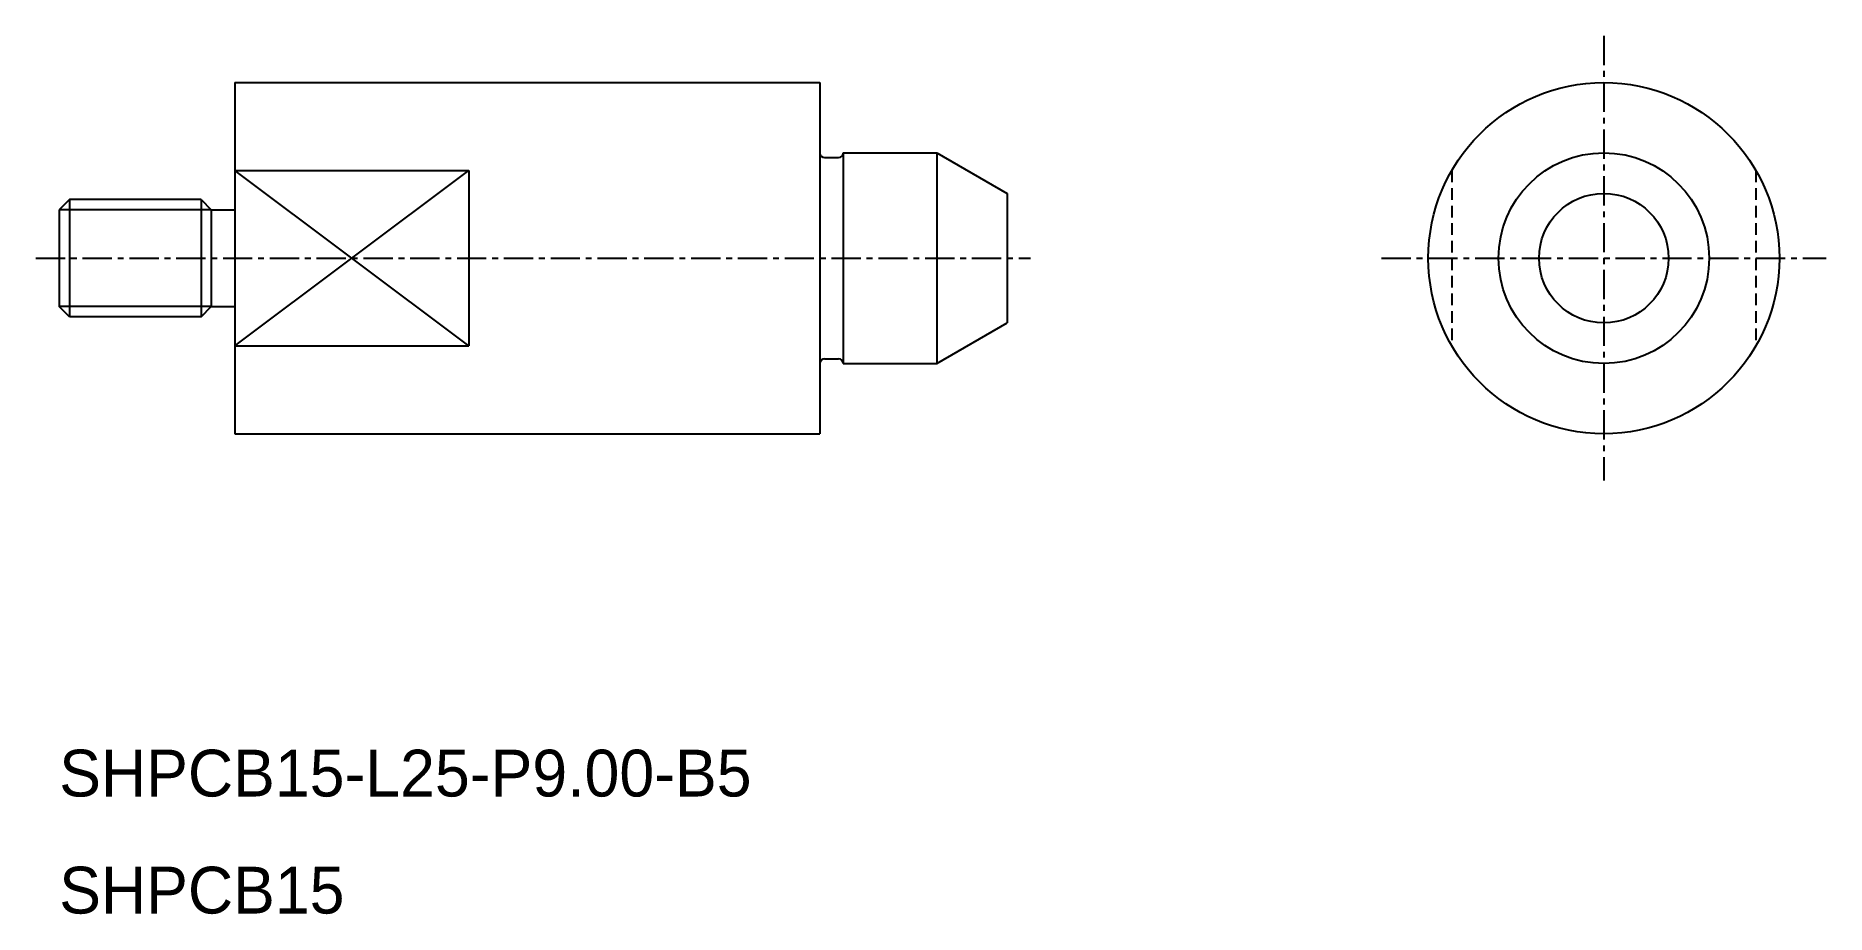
# Model space of a CAD drawing. Extents: x -958.6 to -882.1, y -797.8 to -760.2.
import ezdxf

# ---------------------------------------------------------------- set-up
doc = ezdxf.new("R2010")
doc.units = 0
doc.linetypes.add('CENTER', pattern=[2, 1.25, -0.25, 0.25, -0.25])
doc.linetypes.add('DASHED', pattern=[0.75, 0.5, -0.25])
doc.layers.get('0').update_dxf_attribs({"linetype": 'CONTINUOUS'})
doc.layers.add('CENTER', color=1, linetype='CENTER')

msp = doc.modelspace()

# ---------------------------------------------------------------- linework, layer by layer
at = {"color": 7, "linetype": 'CONTINUOUS'}
for p, q in [((-950.062, -762.231), (-950.062, -777.231)), ((-950.062, -762.231), (-925.062, -762.231)), ((-925.062, -762.231), (-925.062, -777.231)), ((-924.862, -765.431), (-924.262, -765.431)), ((-924.062, -765.231), (-920.062, -765.231)), ((-924.062, -765.231), (-924.062, -765.231)), ((-924.062, -765.231), (-924.062, -774.231)), ((-920.062, -765.231), (-920.062, -774.231)), ((-920.062, -765.231), (-917.062, -766.963)), ((-950.062, -765.989), (-940.062, -765.989)), ((-940.062, -765.989), (-940.062, -773.472)), ((-957.127, -767.231), (-957.562, -767.665)), ((-957.127, -767.231), (-957.127, -772.231)), ((-951.496, -767.231), (-957.127, -767.231)), ((-951.496, -767.231), (-951.062, -767.665)), ((-951.496, -767.231), (-951.496, -772.231)), ((-917.062, -766.963), (-917.062, -772.498)), ((-957.562, -767.664), (-957.562, -771.798)), ((-951.062, -767.664), (-951.062, -771.798)), ((-951.062, -767.665), (-950.062, -767.665)), ((-957.129, -772.231), (-957.562, -771.798)), ((-951.495, -772.231), (-951.062, -771.798)), ((-951.062, -771.798), (-950.062, -771.798)), ((-951.495, -772.231), (-957.129, -772.231)), ((-920.062, -774.231), (-917.062, -772.498)), ((-950.062, -773.472), (-940.062, -773.472)), ((-924.862, -774.031), (-924.262, -774.031)), ((-924.062, -774.231), (-920.062, -774.231)), ((-924.062, -774.231), (-924.062, -774.231)), ((-950.062, -777.231), (-925.062, -777.231))]:
    msp.add_line(p, q, dxfattribs=at)
at = {"color": 3, "linetype": 'CONTINUOUS'}
for p, q in [((-950.062, -773.472), (-940.062, -765.989)), ((-940.062, -773.472), (-950.062, -765.989)), ((-951.062, -767.665), (-957.562, -767.665)), ((-951.062, -771.798), (-957.562, -771.798))]:
    msp.add_line(p, q, dxfattribs=at)
at = {"color": 3, "linetype": 'DASHED'}
for p, q in [((-898.062, -765.989), (-898.062, -773.472)), ((-885.062, -765.989), (-885.062, -773.472))]:
    msp.add_line(p, q, dxfattribs=at)
at = {"color": 7, "linetype": 'CONTINUOUS'}
for radius in [7.5, 4.5, 2.768]:
    msp.add_circle((-891.562, -769.731), radius, dxfattribs=at)
for centre, start, end in [((-924.862, -765.231), 180, 270), ((-924.262, -765.231), 270, 0), ((-924.862, -774.231), 90, 180), ((-924.262, -774.231), 360, 90)]:
    msp.add_arc(centre, 0.2, start, end, dxfattribs=at)
at = {"layer": 'CENTER', "color": 1, "linetype": 'CENTER'}
for p, q in [((-891.562, -760.231), (-891.562, -779.231)), ((-958.562, -769.731), (-916.062, -769.731)), ((-901.062, -769.731), (-882.062, -769.731))]:
    msp.add_line(p, q, dxfattribs=at)

# ---------------------------------------------------------------- texts
at = {"color": 7, "linetype": 'CONTINUOUS'}
for s, p in [('SHPCB15-L25-P9.00-B5', (-957.562, -792.731)), ('SHPCB15', (-957.562, -797.731))]:
    msp.add_text(s, height=2, dxfattribs=at).set_placement(p)

doc.saveas('drawing.dxf')
